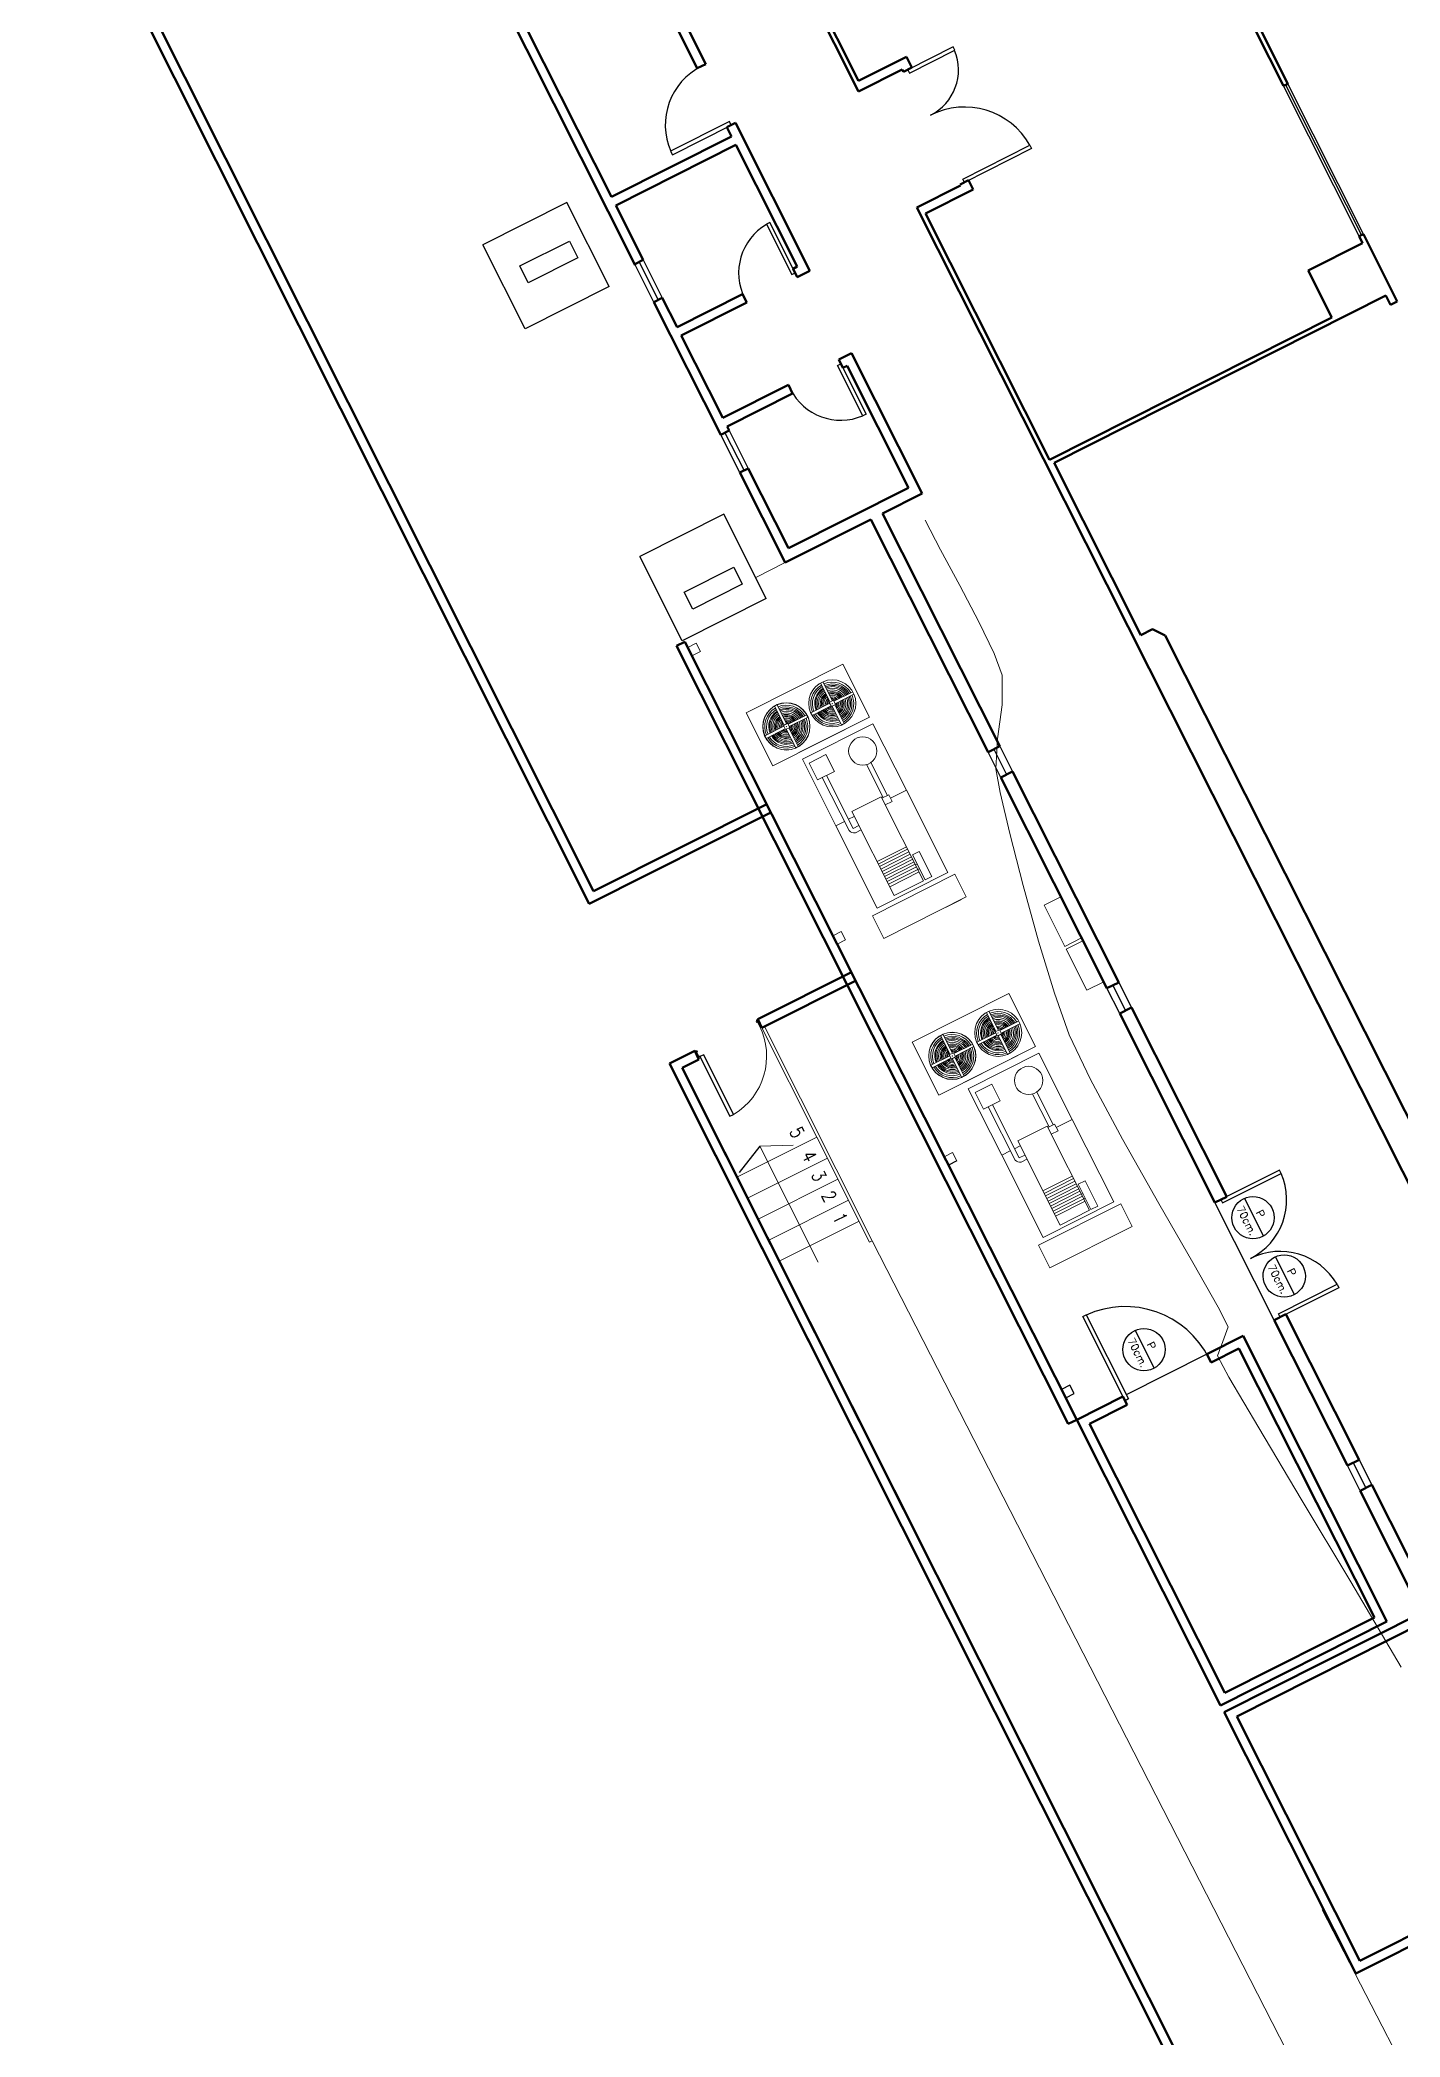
# Model space of a CAD drawing. Header units: inches. Extents: x 725.5 to 800.4, y -655.3 to -591.9.
# Drawn here: x 755.656 to 758.506, y -640.781 to -636.598 of the extents above; entities that cross this region are included whole.
import ezdxf

# ---------------------------------------------------------------- set-up
doc = ezdxf.new("R2010")
doc.units = ezdxf.units.IN
doc.header["$MEASUREMENT"] = 0
doc.linetypes.add('CONTINUA', pattern=[0])
doc.linetypes.add('HIDDEN', pattern=[0.375, 0.25, -0.125])
for name, color, linetype in [('023_MUROS_2', 7, 'Continuous'), ('A_TEXTOLOCAL', 3, 'Continuous'), ('cimentacion', 2, 'Continuous')]:
    doc.layers.add(name, color=color, linetype=linetype)
doc.layers.add('06 textos y cotas', color=4, linetype='Continuous', lineweight=15)
doc.layers.add('ACHUTECH', color=24, linetype='Continuous', lineweight=18)
doc.styles.add('18', font='Romans.shx', dxfattribs={"width": 0.8, "height": 18})
doc.styles.add('ROMANS', font='romans')
doc.styles.get("Standard").update_dxf_attribs({"font": 'isocp2.shx'})

msp = doc.modelspace()

# ---------------------------------------------------------------- linework, layer by layer
at = {"color": 7}
for p, q in [((758.4205, -637.0094), (758.2617, -636.6943)), ((758.4293, -637.005), (758.2705, -636.6899)), ((756.7602, -636.9384), (756.5842, -637.0271)), ((756.8489, -637.1144), (756.7602, -636.9384)), ((756.6729, -637.2031), (756.5842, -637.0271)), ((756.9425, -637.147), (756.9026, -637.0678)), ((756.9202, -637.0589), (756.9601, -637.1381)), ((756.8489, -637.1144), (756.6729, -637.2031)), ((757.1226, -637.5044), (757.0827, -637.4252)), ((757.1003, -637.4163), (757.1402, -637.4955)), ((757.0894, -637.5917), (756.9133, -637.6804)), ((757.1781, -637.7678), (757.0894, -637.5917)), ((757.002, -637.8565), (756.9133, -637.6804)), ((757.1781, -637.7678), (757.002, -637.8565)), ((757.6693, -638.1427), (757.6427, -638.0899)), ((757.655, -638.0837), (757.6816, -638.1365)), ((757.6673, -638.0775), (757.6939, -638.1303)), ((757.9185, -638.6374), (757.8919, -638.5846)), ((757.9166, -638.5722), (757.9432, -638.625)), ((758.2422, -639.2799), (758.1181, -639.0335)), ((758.2196, -639.1034), (758.1798, -639.0244)), ((758.285, -639.2258), (758.2452, -639.1469)), ((757.9911, -639.3798), (757.9513, -639.3009)), ((758.1014, -639.3509), (757.9324, -639.436)), ((758.4223, -639.6373), (758.3957, -639.5845)), ((758.4203, -639.5721), (758.4469, -639.6249))]:
    msp.add_line(p, q, dxfattribs=at)
for centre, radius, start, end in [((757.4744, -636.6605), 0.1064, 296.7392, 22.4911), ((757.1045, -636.7763), 0.138, 116.7392, 203.4633), ((757.5932, -636.8964), 0.1577, 29.6051, 116.7392), ((757.2385, -637.0862), 0.1183, 120.5617, 206.7392), ((757.3343, -637.2763), 0.1183, 206.7392, 292.9166), ((758.1304, -639.0273), 0.138, 296.7392, 23.4633), ((758.2546, -639.2737), 0.138, 30.015, 116.7392), ((757.9298, -639.4484), 0.1971, 26.7392, 114.4467)]:
    msp.add_arc(centre, radius, start, end, dxfattribs=at)
for centre in [(758.1978, -639.065), (758.2633, -639.1874), (757.9694, -639.3414)]:
    msp.add_ellipse(centre, major_axis=(0.0421, -0.0139), ratio=1, start_param=5.502992481792901, end_param=11.78617778897248, dxfattribs=at)
at = {"layer": '023_MUROS_2', "color": 7, "lineweight": 50}
for p, q in [((756.816, -638.3813), (755.2893, -635.3407)), ((757.3714, -636.7058), (756.7701, -635.5123)), ((756.8072, -638.4077), (755.4583, -635.7213)), ((756.3705, -636.0115), (756.9035, -637.0696)), ((757.0299, -636.006), (757.3713, -636.6838)), ((756.5695, -636.3627), (756.8537, -636.9269)), ((757.0336, -636.6575), (756.9266, -636.4451)), ((757.0512, -636.6486), (756.9412, -636.4303)), ((758.2032, -636.5781), (758.2617, -636.6943)), ((758.212, -636.5737), (758.2705, -636.6899)), ((757.0512, -636.6486), (757.0336, -636.6575)), ((757.3713, -636.6838), (757.4717, -636.6332)), ((757.4629, -636.6597), (757.3714, -636.7058)), ((757.4656, -636.665), (757.4629, -636.6597)), ((757.4832, -636.6561), (757.4656, -636.665)), ((757.4717, -636.6332), (757.4832, -636.6561)), ((758.2617, -636.6943), (758.2705, -636.6899)), ((757.1133, -636.7718), (757.0957, -636.7807)), ((757.1054, -636.8001), (757.0957, -636.7807)), ((757.2694, -637.0817), (757.1133, -636.7718)), ((757.1054, -636.8001), (756.8537, -636.9269)), ((757.1143, -636.8177), (756.8626, -636.9445)), ((757.2429, -637.0729), (757.1143, -636.8177)), ((757.5853, -636.9026), (757.4938, -636.9488)), ((757.6118, -636.9114), (757.5114, -636.9619)), ((757.5844, -636.9009), (757.602, -636.892)), ((757.5844, -636.9009), (757.5853, -636.9026)), ((757.602, -636.892), (757.6118, -636.9114)), ((756.8626, -636.9445), (756.9202, -637.0589)), ((757.4938, -636.9488), (758.6654, -639.2743)), ((757.5114, -636.9619), (757.7713, -637.4777)), ((758.4205, -637.0094), (758.4293, -637.005)), ((758.4293, -637.005), (758.5002, -637.1458)), ((758.3131, -637.0811), (758.4276, -637.0235)), ((758.4205, -637.0094), (758.4276, -637.0235)), ((756.9202, -637.0589), (756.9026, -637.0678)), ((757.2429, -637.0729), (757.2341, -637.0774)), ((757.243, -637.095), (757.2341, -637.0774)), ((757.2694, -637.0817), (757.243, -637.095)), ((758.3131, -637.0811), (758.3628, -637.1797)), ((757.1285, -637.1306), (756.9912, -637.1998)), ((757.1373, -637.1482), (757.1285, -637.1306)), ((756.9601, -637.1381), (756.9425, -637.147)), ((756.9425, -637.147), (757.0827, -637.4252)), ((756.9601, -637.1381), (756.9912, -637.1998)), ((756.9601, -637.1381), (756.9912, -637.1998)), ((757.1373, -637.1482), (757, -637.2174)), ((757.781, -637.4839), (758.4764, -637.1335)), ((758.4764, -637.1335), (758.4861, -637.1529)), ((758.4861, -637.1529), (758.5002, -637.1458)), ((757.7713, -637.4777), (758.3628, -637.1797)), ((757, -637.2174), (757.087, -637.3899)), ((757.3563, -637.2542), (757.3299, -637.2675)), ((757.3563, -637.2542), (757.5044, -637.5482)), ((757.3299, -637.2675), (757.3388, -637.2851)), ((757.3476, -637.2807), (757.3388, -637.2851)), ((757.3476, -637.2807), (757.4762, -637.5359)), ((757.2243, -637.3207), (757.087, -637.3899)), ((757.2331, -637.3383), (757.0958, -637.4075)), ((757.2243, -637.3207), (757.2331, -637.3383)), ((757.1003, -637.4163), (757.0827, -637.4252)), ((757.0958, -637.4075), (757.1003, -637.4163)), ((757.1402, -637.4955), (757.1226, -637.5044)), ((757.1226, -637.5044), (757.2175, -637.6927)), ((757.1402, -637.4955), (757.2244, -637.6627)), ((757.781, -637.4839), (757.9628, -637.8447)), ((757.4762, -637.5359), (757.2244, -637.6627)), ((757.5044, -637.5482), (757.4217, -637.5899)), ((757.4217, -637.5899), (757.6673, -638.0775)), ((757.397, -637.6023), (757.2175, -637.6927)), ((757.397, -637.6023), (757.6427, -638.0899)), ((757.9628, -637.8447), (757.9875, -637.8323)), ((757.9875, -637.8323), (758.014, -637.8455)), ((757.0074, -637.8585), (756.9898, -637.8673)), ((756.9898, -637.8673), (757.8109, -639.4972)), ((757.0074, -637.8585), (757.8285, -639.4884)), ((758.014, -637.8455), (758.6658, -639.1394)), ((757.6427, -638.0899), (757.6673, -638.0775)), ((757.6693, -638.1427), (757.6939, -638.1303)), ((757.6939, -638.1303), (757.9166, -638.5722)), ((757.6693, -638.1427), (757.8919, -638.5846)), ((756.8072, -638.4077), (757.1878, -638.2166)), ((756.816, -638.3813), (757.179, -638.199)), ((756.816, -638.3813), (756.7766, -638.3027)), ((757.1603, -638.6495), (757.3563, -638.5511)), ((757.1691, -638.6672), (757.3652, -638.5687)), ((757.8919, -638.5846), (757.9166, -638.5722)), ((757.9185, -638.6374), (757.9432, -638.625)), ((757.9185, -638.6374), (758.1181, -639.0335)), ((757.9432, -638.625), (758.1427, -639.0211)), ((757.1603, -638.6495), (757.1691, -638.6672)), ((756.9753, -638.7424), (757.0281, -638.7159)), ((757.0281, -638.7159), (757.037, -638.7335)), ((758.249, -641.2791), (756.9753, -638.7424)), ((757.4573, -639.7025), (756.9753, -638.7424)), ((757.037, -638.7335), (757.0017, -638.7512)), ((757.0017, -638.7512), (757.0844, -638.9158)), ((757.4661, -639.676), (757.0017, -638.7512)), ((758.6204, -641.9749), (757.0017, -638.7512)), ((758.1181, -639.0335), (758.1427, -639.0211)), ((758.2422, -639.2799), (758.2669, -639.2675)), ((758.2422, -639.2799), (758.3957, -639.5845)), ((758.2669, -639.2675), (758.4203, -639.5721)), ((758.1014, -639.3509), (758.1771, -639.3128)), ((758.1103, -639.3685), (758.1684, -639.3392)), ((758.1684, -639.3392), (758.4522, -639.9026)), ((758.1771, -639.3128), (758.4786, -639.9113)), ((758.1014, -639.3509), (758.1103, -639.3685)), ((757.8285, -639.4884), (757.9254, -639.4396)), ((757.855, -639.4971), (757.9342, -639.4572)), ((757.9254, -639.4396), (757.9342, -639.4572)), ((757.8285, -639.4884), (757.8109, -639.4972)), ((757.8285, -639.4884), (758.1301, -640.0869)), ((757.855, -639.4971), (758.1388, -640.0604)), ((758.3957, -639.5845), (758.4203, -639.5721)), ((758.4223, -639.6373), (758.4469, -639.6249)), ((758.4223, -639.6373), (758.5509, -639.8926)), ((758.4469, -639.6249), (758.7662, -640.2586)), ((758.5509, -639.8926), (758.1372, -640.101)), ((758.1301, -640.0869), (758.4786, -639.9113)), ((758.1388, -640.0604), (758.4522, -639.9026)), ((758.5597, -639.9102), (758.1637, -640.1097)), ((758.413, -640.6485), (758.1372, -640.101)), ((758.4217, -640.622), (758.1637, -640.1097)), ((758.6119, -640.5483), (758.413, -640.6485)), ((758.6031, -640.5307), (758.4217, -640.622))]:
    msp.add_line(p, q, dxfattribs=at)
at = {"layer": '06 textos y cotas', "color": 7, "linetype": 'HIDDEN', "lineweight": -3}
for p, q in [((757.1585, -638.6526), (757.1567, -638.6535)), ((757.1567, -638.6535), (757.1576, -638.6553)), ((757.1603, -638.6495), (757.1576, -638.6509)), ((757.1576, -638.6509), (757.1585, -638.6526)), ((757.1576, -638.6553), (757.1594, -638.6544)), ((757.1594, -638.6544), (757.1638, -638.6632)), ((757.1638, -638.6632), (757.1664, -638.6619)), ((757.1647, -638.9153), (757.1216, -638.9701))]:
    msp.add_line(p, q, dxfattribs=at)
at = {"layer": 'A_TEXTOLOCAL', "color": 7, "lineweight": 30}
for p, q in [((757.5694, -636.6127), (757.4744, -636.6605)), ((757.4779, -636.6676), (757.573, -636.6197)), ((757.573, -636.6197), (757.5694, -636.6127)), ((757.4744, -636.6605), (757.4779, -636.6676)), ((758.2661, -636.6921), (758.4249, -637.0072)), ((757.1009, -636.7692), (756.9777, -636.8313)), ((756.9813, -636.8384), (757.1045, -636.7763)), ((757.1045, -636.7763), (757.1009, -636.7692)), ((756.9777, -636.8313), (756.9813, -636.8384)), ((757.5897, -636.8894), (757.7305, -636.8184)), ((757.7341, -636.8255), (757.5932, -636.8964)), ((757.7305, -636.8184), (757.7341, -636.8255)), ((757.5932, -636.8964), (757.5897, -636.8894)), ((757.1853, -636.9805), (757.1783, -636.9841)), ((757.1783, -636.9841), (757.2315, -637.0897)), ((757.2385, -637.0862), (757.1853, -636.9805)), ((756.6617, -637.0715), (756.7656, -637.0192)), ((756.7656, -637.0192), (756.7833, -637.0544)), ((756.6795, -637.1067), (756.6617, -637.0715)), ((756.7833, -637.0544), (756.6795, -637.1067)), ((756.9114, -637.0634), (756.9513, -637.1426)), ((757.2315, -637.0897), (757.2385, -637.0862)), ((757.3273, -637.2798), (757.3343, -637.2763)), ((757.3805, -637.3855), (757.3273, -637.2798)), ((757.3343, -637.2763), (757.3875, -637.3819)), ((757.3875, -637.3819), (757.3805, -637.3855)), ((757.0915, -637.4207), (757.1314, -637.4999)), ((757.0061, -637.7551), (757.11, -637.7027)), ((757.11, -637.7027), (757.1277, -637.738)), ((757.0239, -637.7903), (757.0061, -637.7551)), ((757.1277, -637.738), (757.0239, -637.7903)), ((757.9042, -638.5784), (757.9308, -638.6312)), ((757.0469, -638.7236), (757.0389, -638.7275)), ((757.0389, -638.7275), (757.1017, -638.8526)), ((757.1097, -638.8486), (757.0469, -638.7236)), ((757.1017, -638.8526), (757.1097, -638.8486)), ((757.5774, -638.9461), (757.5598, -638.955)), ((757.5774, -638.9461), (757.5598, -638.955)), ((758.2536, -638.9652), (758.1304, -639.0273)), ((758.1339, -639.0343), (758.2572, -638.9722)), ((758.2572, -638.9722), (758.2536, -638.9652)), ((758.1304, -639.0273), (758.1339, -639.0343)), ((758.251, -639.2667), (758.3742, -639.2046)), ((758.3778, -639.2117), (758.2546, -639.2737)), ((758.3742, -639.2046), (758.3778, -639.2117)), ((757.8411, -639.2723), (757.8482, -639.2688)), ((757.9298, -639.4484), (757.8411, -639.2723)), ((757.8482, -639.2688), (757.9368, -639.4448)), ((758.2546, -639.2737), (758.251, -639.2667)), ((757.8142, -639.4161), (757.7966, -639.425)), ((757.8231, -639.4337), (757.8142, -639.4161)), ((757.8055, -639.4426), (757.8231, -639.4337)), ((757.9368, -639.4448), (757.9298, -639.4484)), ((758.408, -639.5783), (758.4346, -639.6311))]:
    msp.add_line(p, q, dxfattribs=at)
at = {"layer": 'ACHUTECH', "color": 7, "linetype": 'CONTINUA', "lineweight": 13, "ltscale": 500}
for p, q in [((757.2175, -637.6927), (757.1559, -637.7238)), ((757.0311, -637.8617), (757.0135, -637.8706)), ((757.04, -637.8793), (757.0223, -637.8882)), ((757.04, -637.8793), (757.0311, -637.8617)), ((757.1361, -638.0074), (757.3386, -637.9054)), ((757.3386, -637.9054), (757.3945, -638.0163)), ((757.3116, -637.985), (757.2915, -637.9452)), ((757.3169, -637.9823), (757.2968, -637.9425)), ((757.3592, -637.9633), (757.3198, -637.9832)), ((757.3618, -637.9686), (757.3225, -637.9884)), ((757.192, -638.1183), (757.1361, -638.0074)), ((757.2154, -638.0331), (757.1953, -637.9933)), ((757.2207, -638.0304), (757.2006, -637.9906)), ((757.311, -637.9876), (757.2713, -638.0076)), ((757.3137, -637.9929), (757.274, -638.0129)), ((757.3101, -637.9857), (757.3189, -637.9813)), ((757.3145, -637.9945), (757.3101, -637.9857)), ((757.3233, -637.9901), (757.3145, -637.9945)), ((757.336, -638.0329), (757.3162, -637.9937)), ((757.3189, -637.9813), (757.3233, -637.9901)), ((757.3413, -638.0302), (757.3215, -637.991)), ((757.2148, -638.0357), (757.1751, -638.0557)), ((757.2175, -638.041), (757.1778, -638.061)), ((757.3945, -638.0163), (757.192, -638.1183)), ((757.2139, -638.0338), (757.2227, -638.0294)), ((757.2183, -638.0426), (757.2139, -638.0338)), ((757.2271, -638.0382), (757.2183, -638.0426)), ((757.2398, -638.081), (757.22, -638.0418)), ((757.2227, -638.0294), (757.2271, -638.0382)), ((757.263, -638.0114), (757.2236, -638.0313)), ((757.2451, -638.0783), (757.2253, -638.0391)), ((757.2656, -638.0167), (757.2263, -638.0365)), ((757.3945, -638.0163), (757.2466, -638.0908)), ((757.4016, -638.0304), (757.2537, -638.1049)), ((757.4716, -638.1695), (757.4016, -638.0304)), ((757.2537, -638.1049), (757.3238, -638.244)), ((757.303, -638.0951), (757.2677, -638.1128)), ((757.2677, -638.1128), (757.2855, -638.148)), ((757.2855, -638.148), (757.3207, -638.1303)), ((757.3207, -638.1303), (757.303, -638.0951)), ((757.4231, -638.1849), (757.3883, -638.1159)), ((757.4319, -638.1804), (757.3972, -638.1117)), ((757.2954, -638.143), (757.3515, -638.2543)), ((757.3042, -638.1386), (757.3603, -638.2498)), ((757.4716, -638.1695), (757.4382, -638.1863)), ((757.5585, -638.342), (757.4716, -638.1695)), ((757.4189, -638.1833), (757.3573, -638.2143)), ((757.3573, -638.2143), (757.446, -638.3903)), ((757.5076, -638.3593), (757.4189, -638.1833)), ((757.4204, -638.1862), (757.4345, -638.1791)), ((757.4416, -638.1932), (757.4275, -638.2003)), ((757.4345, -638.1791), (757.4416, -638.1932)), ((757.3417, -638.2349), (757.3238, -638.244)), ((757.3238, -638.244), (757.4107, -638.4165)), ((757.3625, -638.2245), (757.3505, -638.2305)), ((757.3603, -638.2498), (757.3722, -638.2439)), ((757.3647, -638.2587), (757.3767, -638.2527)), ((757.4717, -638.2879), (757.4101, -638.319)), ((757.4743, -638.2932), (757.4127, -638.3243)), ((757.477, -638.2985), (757.4154, -638.3295)), ((757.4797, -638.3038), (757.418, -638.3348)), ((757.4982, -638.2978), (757.4841, -638.3049)), ((757.5248, -638.3507), (757.4982, -638.2978)), ((757.5585, -638.342), (757.4107, -638.4165)), ((757.4823, -638.3091), (757.4207, -638.3401)), ((757.485, -638.3143), (757.4234, -638.3454)), ((757.4876, -638.3196), (757.426, -638.3507)), ((757.4903, -638.3249), (757.4287, -638.3559)), ((757.493, -638.3302), (757.4313, -638.3612)), ((757.4956, -638.3355), (757.434, -638.3665)), ((757.4983, -638.3407), (757.4367, -638.3718)), ((757.5107, -638.3577), (757.4841, -638.3049)), ((757.4941, -638.3244), (757.4909, -638.326)), ((757.4985, -638.3342), (757.4957, -638.3356)), ((757.5729, -638.3458), (757.4004, -638.4327)), ((757.446, -638.3903), (757.5076, -638.3593)), ((757.5107, -638.3577), (757.5248, -638.3507)), ((757.5969, -638.3933), (757.5729, -638.3458)), ((757.4244, -638.4802), (757.5969, -638.3933)), ((757.5869, -638.3983), (757.5194, -638.4324)), ((757.76, -638.4105), (757.7953, -638.3927)), ((757.8035, -638.4967), (757.76, -638.4105)), ((757.3353, -638.4655), (757.3177, -638.4744)), ((757.3442, -638.4831), (757.3353, -638.4655)), ((757.4244, -638.4802), (757.4004, -638.4327)), ((757.3442, -638.4831), (757.3266, -638.492)), ((757.8387, -638.479), (757.8035, -638.4967)), ((757.8064, -638.5025), (757.8416, -638.4848)), ((757.8499, -638.5888), (757.8064, -638.5025)), ((757.4838, -638.6975), (757.6863, -638.5955)), ((757.6863, -638.5955), (757.7421, -638.7064)), ((757.8851, -638.571), (757.8499, -638.5888)), ((757.6593, -638.675), (757.6392, -638.6352)), ((757.6645, -638.6724), (757.6445, -638.6326)), ((757.2841, -638.8962), (757.1691, -638.6672)), ((757.3999, -639.1137), (757.1744, -638.6645)), ((757.6587, -638.6777), (757.6189, -638.6977)), ((757.6577, -638.6758), (757.6665, -638.6714)), ((757.6622, -638.6846), (757.6577, -638.6758)), ((757.671, -638.6802), (757.6622, -638.6846)), ((757.6665, -638.6714), (757.671, -638.6802)), ((757.7068, -638.6534), (757.6675, -638.6732)), ((757.7094, -638.6587), (757.6701, -638.6785)), ((757.0281, -638.7159), (757.0308, -638.7146)), ((757.0308, -638.7146), (757.0317, -638.7163)), ((757.0317, -638.7163), (757.0334, -638.7154)), ((757.0343, -638.7172), (757.0325, -638.7181)), ((757.0325, -638.7181), (757.037, -638.7269)), ((757.0334, -638.7154), (757.0343, -638.7172)), ((757.5397, -638.8084), (757.4838, -638.6975)), ((757.7421, -638.7064), (757.5397, -638.8084)), ((757.5631, -638.7231), (757.543, -638.6833)), ((757.5683, -638.7205), (757.5483, -638.6807)), ((757.5615, -638.7239), (757.5703, -638.7195)), ((757.5703, -638.7195), (757.5748, -638.7283)), ((757.6106, -638.7015), (757.5713, -638.7213)), ((757.6132, -638.7068), (757.5739, -638.7266)), ((757.7421, -638.7064), (757.5943, -638.7809)), ((757.7492, -638.7205), (757.6014, -638.795)), ((757.6613, -638.683), (757.6216, -638.7029)), ((757.6837, -638.723), (757.6639, -638.6837)), ((757.689, -638.7203), (757.6692, -638.6811)), ((757.8193, -638.8595), (757.7492, -638.7205)), ((757.037, -638.7269), (757.0343, -638.7282)), ((757.0384, -638.7273), (757.0373, -638.7278)), ((757.5625, -638.7258), (757.5227, -638.7458)), ((757.5651, -638.7311), (757.5254, -638.751)), ((757.566, -638.7327), (757.5615, -638.7239)), ((757.5748, -638.7283), (757.566, -638.7327)), ((757.5875, -638.7711), (757.5677, -638.7318)), ((757.5928, -638.7684), (757.573, -638.7292)), ((757.6014, -638.795), (757.6714, -638.934)), ((757.6506, -638.7852), (757.6154, -638.8029)), ((757.6154, -638.8029), (757.6331, -638.8381)), ((757.6684, -638.8204), (757.6506, -638.7852)), ((757.7795, -638.8705), (757.7449, -638.8017)), ((757.6331, -638.8381), (757.6684, -638.8204)), ((757.6431, -638.8331), (757.6992, -638.9444)), ((757.6519, -638.8286), (757.708, -638.9399)), ((757.7707, -638.8749), (757.736, -638.806)), ((757.7666, -638.8733), (757.705, -638.9044)), ((757.8553, -639.0494), (757.7666, -638.8733)), ((757.7681, -638.8763), (757.7822, -638.8692)), ((757.7893, -638.8833), (757.7752, -638.8904)), ((757.7822, -638.8692), (757.7893, -638.8833)), ((757.8193, -638.8595), (757.7858, -638.8764)), ((757.9062, -639.0321), (757.8193, -638.8595)), ((757.1167, -638.9802), (757.2841, -638.8962)), ((757.1647, -638.9153), (757.2343, -638.9135)), ((757.1647, -638.9153), (757.2865, -639.158)), ((757.3946, -639.1164), (757.2841, -638.8962)), ((757.5685, -638.9285), (757.5509, -638.9374)), ((757.5774, -638.9461), (757.5685, -638.9285)), ((757.6894, -638.925), (757.6714, -638.934)), ((757.7101, -638.9146), (757.6982, -638.9206)), ((757.705, -638.9044), (757.7937, -639.0804)), ((757.1388, -639.0242), (757.3062, -638.9402)), ((757.6714, -638.934), (757.7583, -639.1066)), ((757.708, -638.9399), (757.7199, -638.9339)), ((757.7124, -638.9487), (757.7243, -638.9427)), ((757.161, -639.0683), (757.3283, -638.9843)), ((757.8193, -638.978), (757.7577, -639.009)), ((757.822, -638.9833), (757.7604, -639.0143)), ((757.8247, -638.9886), (757.7631, -639.0196)), ((757.8273, -638.9939), (757.7657, -639.0249)), ((757.83, -638.9991), (757.7684, -639.0302)), ((757.8326, -639.0044), (757.771, -639.0355)), ((757.8353, -639.0097), (757.7737, -639.0407)), ((757.8459, -638.9879), (757.8318, -638.995)), ((757.8584, -639.0478), (757.8318, -638.995)), ((757.8417, -639.0145), (757.8385, -639.0161)), ((757.8725, -639.0407), (757.8459, -638.9879)), ((757.1831, -639.1123), (757.3504, -639.0283)), ((757.9206, -639.0359), (757.7481, -639.1228)), ((757.9062, -639.0321), (757.7583, -639.1066)), ((757.838, -639.015), (757.7764, -639.046)), ((757.8406, -639.0203), (757.779, -639.0513)), ((757.8433, -639.0255), (757.7817, -639.0566)), ((757.846, -639.0308), (757.7843, -639.0619)), ((757.7937, -639.0804), (757.8553, -639.0494)), ((757.8462, -639.0243), (757.8434, -639.0257)), ((757.8584, -639.0478), (757.8725, -639.0407)), ((757.9446, -639.0834), (757.9206, -639.0359)), ((757.2052, -639.1564), (757.3725, -639.0723)), ((757.772, -639.1703), (757.9446, -639.0834)), ((757.3999, -639.1137), (757.3946, -639.1164)), ((757.3999, -639.1137), (758.9804, -642.1998)), ((757.772, -639.1703), (757.7481, -639.1228)), ((758.343, -640.515), (759.2224, -642.2219))]:
    msp.add_line(p, q, dxfattribs=at)
at = {"layer": 'ACHUTECH', "color": 7, "linetype": 'CONTINUA', "lineweight": 13, "ltscale": 500, "elevation": 6.3078}
msp.add_lwpolyline([(758.5085, -640.0063), (758.4026, -639.828), (758.2991, -639.6546), (758.21, -639.5051), (758.1475, -639.3988), (758.1236, -639.3548), (758.1346, -639.3243), (758.1459, -639.2938), (758.1248, -639.2524), (758.0718, -639.1593), (758.0005, -639.0351), (757.9246, -638.9004), (757.8575, -638.7758), (757.8129, -638.6821), (757.7817, -638.5948), (757.7484, -638.4856), (757.7161, -638.3693), (757.6883, -638.2606), (757.668, -638.1742), (757.6588, -638.1247), (757.6623, -638.062), (757.6722, -637.9906), (757.6723, -637.9285), (757.6557, -637.8833), (757.6235, -637.8171), (757.5835, -637.741), (757.5434, -637.6663), (757.5111, -637.6043)], dxfattribs=at)
at = {"layer": 'ACHUTECH', "color": 7, "linetype": 'CONTINUA', "lineweight": 13, "ltscale": 500}
for centre, radius in [((757.3164, -637.9877), 0.0493), ((757.2201, -638.0362), 0.0493), ((757.2202, -638.0358), 0.0493), ((757.3163, -637.9881), 0.00034), ((757.2201, -638.0362), 0.00034), ((757.3802, -638.0875), 0.0296), ((757.664, -638.6778), 0.0493), ((757.5678, -638.7259), 0.0493), ((757.5677, -638.7263), 0.0493), ((757.6639, -638.6782), 0.00034), ((757.0378, -638.7275), 0.000986), ((757.5677, -638.7263), 0.00034), ((757.7278, -638.7776), 0.0296)]:
    msp.add_circle(centre, radius, dxfattribs=at)
for centre, radius, start, end in [((757.3162, -637.9884), 0.0451, 120.0332, 202.8875), ((757.3162, -637.9884), 0.0414, 120.3308, 202.5393), ((757.3171, -637.9877), 0.0376, 122.3265, 202.3523), ((757.3166, -637.9877), 0.035, 121.9903, 202.526), ((757.3165, -637.9879), 0.032, 122.2028, 201.8582), ((757.3163, -637.9881), 0.0286, 122.2504, 200.9642), ((757.3163, -637.9881), 0.0252, 122.9915, 200.1874), ((757.3162, -637.9884), 0.0451, 30.5908, 112.5188), ((757.3162, -637.9884), 0.0414, 30.939, 112.1372), ((757.3171, -637.9877), 0.0376, 31.126, 113.3054), ((757.3166, -637.9877), 0.035, 30.9523, 112.2982), ((757.3165, -637.9879), 0.032, 31.6201, 111.6129), ((757.3163, -637.9881), 0.0286, 32.5141, 110.3761), ((757.3163, -637.9881), 0.0252, 33.2909, 109.5195), ((757.3163, -637.9881), 0.0227, 34.0179, 108.7175), ((757.3163, -637.9881), 0.0203, 34.8685, 107.7787), ((757.22, -638.0365), 0.0451, 120.0332, 202.8875), ((757.22, -638.0365), 0.0414, 120.3308, 202.5393), ((757.2209, -638.0358), 0.0376, 122.3265, 202.3523), ((757.2204, -638.0358), 0.035, 121.9903, 202.526), ((757.2203, -638.036), 0.032, 122.2028, 201.8582), ((757.22, -638.0365), 0.0451, 30.5908, 112.5188), ((757.22, -638.0365), 0.0414, 30.939, 112.1372), ((757.2209, -638.0358), 0.0376, 31.126, 113.3054), ((757.2204, -638.0358), 0.035, 30.9523, 112.2982), ((757.2203, -638.036), 0.032, 31.6201, 111.6129), ((757.2201, -638.0362), 0.0286, 32.5141, 110.3761), ((757.3162, -637.9884), 0.0414, 210.7327, 293.4602), ((757.3171, -637.9877), 0.0376, 211.3719, 291.4969), ((757.3166, -637.9877), 0.035, 212.2185, 291.8586), ((757.3165, -637.9879), 0.032, 212.4484, 291.6804), ((757.3163, -637.9881), 0.0286, 212.8382, 291.6818), ((757.3163, -637.9881), 0.0227, 123.6849, 199.4604), ((757.3163, -637.9881), 0.0252, 213.659, 291.0022), ((757.3163, -637.9881), 0.0203, 124.4962, 198.6098), ((757.3163, -637.9881), 0.0227, 214.4273, 290.3663), ((757.3163, -637.9881), 0.0176, 125.7371, 197.3083), ((757.3163, -637.9881), 0.0203, 215.3264, 289.6227), ((757.3163, -637.9881), 0.0141, 127.9586, 194.9772), ((757.3163, -637.9881), 0.0176, 216.7026, 288.4856), ((757.3163, -637.9881), 0.0115, 130.4935, 192.315), ((757.3163, -637.9881), 0.0141, 219.169, 286.4517), ((757.3163, -637.9881), 0.00917, 134.1508, 188.4686), ((757.3163, -637.9881), 0.0115, 221.9889, 284.1339), ((757.3163, -637.9881), 0.00917, 226.0708, 280.7975), ((757.3163, -637.9881), 0.0176, 36.17, 106.3415), ((757.3163, -637.9881), 0.0141, 38.5011, 103.7644), ((757.3163, -637.9881), 0.0115, 41.1633, 100.815), ((757.3163, -637.9881), 0.00917, 45.0097, 96.5388), ((757.3163, -637.9881), 0.00917, 318.4474, 7.4076), ((757.3163, -637.9881), 0.0115, 313.8303, 11.4894), ((757.3163, -637.9881), 0.0141, 310.6554, 14.3093), ((757.3163, -637.9881), 0.0176, 307.886, 16.7757), ((757.3163, -637.9881), 0.0203, 306.3432, 18.1519), ((757.3163, -637.9881), 0.0227, 305.336, 19.051), ((757.3163, -637.9881), 0.0252, 304.4757, 19.8193), ((757.3163, -637.9881), 0.0286, 303.5572, 20.6401), ((757.3165, -637.9879), 0.032, 302.2704, 21.0299), ((757.3166, -637.9877), 0.035, 301.5505, 21.2599), ((757.3171, -637.9877), 0.0376, 300.5172, 22.1065), ((757.3162, -637.9884), 0.0414, 301.6544, 22.7456), ((757.3162, -637.9884), 0.0451, 301.2467, 23.0766), ((757.2201, -638.0362), 0.0286, 122.2504, 200.9642), ((757.2201, -638.0362), 0.0252, 122.9915, 200.1874), ((757.2201, -638.0362), 0.0286, 212.8382, 291.6818), ((757.2201, -638.0362), 0.0227, 123.6849, 199.4604), ((757.2201, -638.0362), 0.0252, 213.659, 291.0022), ((757.2201, -638.0362), 0.0203, 124.4962, 198.6098), ((757.2201, -638.0362), 0.0227, 214.4273, 290.3663), ((757.2201, -638.0362), 0.0176, 125.7371, 197.3083), ((757.2201, -638.0362), 0.0203, 215.3264, 289.6227), ((757.2201, -638.0362), 0.0141, 127.9586, 194.9772), ((757.2201, -638.0362), 0.0176, 216.7026, 288.4856), ((757.2201, -638.0362), 0.0115, 130.4935, 192.315), ((757.2201, -638.0362), 0.0141, 219.169, 286.4517), ((757.2201, -638.0362), 0.00917, 134.1508, 188.4686), ((757.2201, -638.0362), 0.0115, 221.9889, 284.1339), ((757.2201, -638.0362), 0.0252, 33.2909, 109.5195), ((757.2201, -638.0362), 0.0227, 34.0179, 108.7175), ((757.2201, -638.0362), 0.00917, 226.0708, 280.7975), ((757.2201, -638.0362), 0.0203, 34.8685, 107.7787), ((757.2201, -638.0362), 0.0176, 36.17, 106.3415), ((757.2201, -638.0362), 0.0141, 38.5011, 103.7644), ((757.2201, -638.0362), 0.0115, 41.1633, 100.815), ((757.2201, -638.0362), 0.00917, 45.0097, 96.5388), ((757.2201, -638.0362), 0.00917, 318.4474, 7.4076), ((757.2201, -638.0362), 0.0115, 313.8303, 11.4894), ((757.2201, -638.0362), 0.0141, 310.6554, 14.3093), ((757.2201, -638.0362), 0.0176, 307.886, 16.7757), ((757.2201, -638.0362), 0.0203, 306.3432, 18.1519), ((757.2201, -638.0362), 0.0227, 305.336, 19.051), ((757.2201, -638.0362), 0.0252, 304.4757, 19.8193), ((757.2201, -638.0362), 0.0286, 303.5572, 20.6401), ((757.2203, -638.036), 0.032, 302.2704, 21.0299), ((757.2204, -638.0358), 0.035, 301.5505, 21.2599), ((757.2209, -638.0358), 0.0376, 300.5172, 22.1065), ((757.22, -638.0365), 0.0414, 301.6544, 22.7456), ((757.22, -638.0365), 0.0451, 301.2467, 23.0766), ((757.3162, -637.9884), 0.0451, 210.4017, 293.7319), ((757.22, -638.0365), 0.0451, 210.4017, 293.7319), ((757.22, -638.0365), 0.0414, 210.7327, 293.4602), ((757.2209, -638.0358), 0.0376, 211.3719, 291.4969), ((757.2204, -638.0358), 0.035, 212.2185, 291.8586), ((757.2203, -638.036), 0.032, 212.4484, 291.6804), ((757.362, -638.2447), 0.0142, 222.3224, 281.1559), ((757.6639, -638.6784), 0.0451, 30.5908, 112.5188), ((757.6639, -638.6784), 0.0414, 30.939, 112.1372), ((757.0368, -638.7268), 0.142, 300.8648, 26.593), ((757.6639, -638.6784), 0.0451, 120.0332, 202.8875), ((757.6639, -638.6784), 0.0414, 120.3308, 202.5393), ((757.6648, -638.6778), 0.0376, 122.3265, 202.3523), ((757.6642, -638.6778), 0.035, 121.9903, 202.526), ((757.6642, -638.678), 0.032, 122.2028, 201.8582), ((757.6639, -638.6782), 0.0286, 122.2504, 200.9642), ((757.6639, -638.6782), 0.0252, 122.9915, 200.1874), ((757.6639, -638.6782), 0.0227, 123.6849, 199.4604), ((757.6639, -638.6782), 0.0203, 124.4962, 198.6098), ((757.6639, -638.6782), 0.0176, 125.7371, 197.3083), ((757.6639, -638.6782), 0.0141, 127.9586, 194.9772), ((757.6648, -638.6778), 0.0376, 31.126, 113.3054), ((757.6642, -638.6778), 0.035, 30.9523, 112.2982), ((757.6642, -638.678), 0.032, 31.6201, 111.6129), ((757.6639, -638.6782), 0.0115, 130.4935, 192.315), ((757.6639, -638.6782), 0.0286, 32.5141, 110.3761), ((757.6639, -638.6782), 0.00917, 134.1508, 188.4686), ((757.6639, -638.6782), 0.0252, 33.2909, 109.5195), ((757.6639, -638.6782), 0.0227, 34.0179, 108.7175), ((757.6639, -638.6782), 0.0203, 34.8685, 107.7787), ((757.6639, -638.6782), 0.0176, 36.17, 106.3415), ((757.6639, -638.6782), 0.0141, 38.5011, 103.7644), ((757.6639, -638.6782), 0.0115, 41.1633, 100.815), ((757.6639, -638.6782), 0.00917, 45.0097, 96.5388), ((757.6639, -638.6782), 0.00917, 318.4474, 7.4076), ((757.6639, -638.6782), 0.0115, 313.8303, 11.4894), ((757.6639, -638.6782), 0.0141, 310.6554, 14.3093), ((757.6639, -638.6782), 0.0176, 307.886, 16.7757), ((757.6639, -638.6782), 0.0203, 306.3432, 18.1519), ((757.6639, -638.6782), 0.0227, 305.336, 19.051), ((757.6639, -638.6782), 0.0252, 304.4757, 19.8193), ((757.6639, -638.6782), 0.0286, 303.5572, 20.6401), ((757.6642, -638.678), 0.032, 302.2704, 21.0299), ((757.6642, -638.6778), 0.035, 301.5505, 21.2599), ((757.6648, -638.6778), 0.0376, 300.5172, 22.1065), ((757.6639, -638.6784), 0.0414, 301.6544, 22.7456), ((757.6639, -638.6784), 0.0451, 301.2467, 23.0766), ((757.5677, -638.7265), 0.0451, 120.0332, 202.8875), ((757.5677, -638.7265), 0.0414, 120.3308, 202.5393), ((757.5686, -638.7259), 0.0376, 122.3265, 202.3523), ((757.568, -638.7258), 0.035, 121.9903, 202.526), ((757.5679, -638.7261), 0.032, 122.2028, 201.8582), ((757.5677, -638.7263), 0.0286, 122.2504, 200.9642), ((757.5677, -638.7263), 0.0252, 122.9915, 200.1874), ((757.5677, -638.7263), 0.0227, 123.6849, 199.4604), ((757.5677, -638.7263), 0.0203, 124.4962, 198.6098), ((757.5677, -638.7263), 0.0176, 125.7371, 197.3083), ((757.5677, -638.7265), 0.0451, 30.5908, 112.5188), ((757.5677, -638.7265), 0.0414, 30.939, 112.1372), ((757.5677, -638.7263), 0.0141, 127.9586, 194.9772), ((757.5686, -638.7259), 0.0376, 31.126, 113.3054), ((757.568, -638.7258), 0.035, 30.9523, 112.2982), ((757.5679, -638.7261), 0.032, 31.6201, 111.6129), ((757.5677, -638.7263), 0.0115, 130.4935, 192.315), ((757.5677, -638.7263), 0.0286, 32.5141, 110.3761), ((757.5677, -638.7263), 0.00917, 134.1508, 188.4686), ((757.5677, -638.7263), 0.0252, 33.2909, 109.5195), ((757.5677, -638.7263), 0.0227, 34.0179, 108.7175), ((757.5677, -638.7263), 0.0203, 34.8685, 107.7787), ((757.5677, -638.7263), 0.0176, 36.17, 106.3415), ((757.5677, -638.7263), 0.0141, 38.5011, 103.7644), ((757.5677, -638.7263), 0.0115, 41.1633, 100.815), ((757.5677, -638.7263), 0.00917, 45.0097, 96.5388), ((757.5677, -638.7263), 0.0176, 307.886, 16.7757), ((757.5677, -638.7263), 0.0203, 306.3432, 18.1519), ((757.5677, -638.7263), 0.0227, 305.336, 19.051), ((757.5677, -638.7263), 0.0252, 304.4757, 19.8193), ((757.5677, -638.7263), 0.0286, 303.5572, 20.6401), ((757.5679, -638.7261), 0.032, 302.2704, 21.0299), ((757.568, -638.7258), 0.035, 301.5505, 21.2599), ((757.5686, -638.7259), 0.0376, 300.5172, 22.1065), ((757.5677, -638.7265), 0.0414, 301.6544, 22.7456), ((757.5677, -638.7265), 0.0451, 301.2467, 23.0766), ((757.6639, -638.6784), 0.0451, 210.4017, 293.7319), ((757.6639, -638.6784), 0.0414, 210.7327, 293.4602), ((757.6648, -638.6778), 0.0376, 211.3719, 291.4969), ((757.6642, -638.6778), 0.035, 212.2185, 291.8586), ((757.6642, -638.678), 0.032, 212.4484, 291.6804), ((757.6639, -638.6782), 0.0286, 212.8382, 291.6818), ((757.6639, -638.6782), 0.0252, 213.659, 291.0022), ((757.6639, -638.6782), 0.0227, 214.4273, 290.3663), ((757.6639, -638.6782), 0.0203, 215.3264, 289.6227), ((757.6639, -638.6782), 0.0176, 216.7026, 288.4856), ((757.6639, -638.6782), 0.0141, 219.169, 286.4517), ((757.6639, -638.6782), 0.0115, 221.9889, 284.1339), ((757.6639, -638.6782), 0.00917, 226.0708, 280.7975), ((757.5677, -638.7265), 0.0451, 210.4017, 293.7319), ((757.5677, -638.7265), 0.0414, 210.7327, 293.4602), ((757.5686, -638.7259), 0.0376, 211.3719, 291.4969), ((757.568, -638.7258), 0.035, 212.2185, 291.8586), ((757.5679, -638.7261), 0.032, 212.4484, 291.6804), ((757.5677, -638.7263), 0.0286, 212.8382, 291.6818), ((757.5677, -638.7263), 0.0252, 213.659, 291.0022), ((757.5677, -638.7263), 0.0227, 214.4273, 290.3663), ((757.5677, -638.7263), 0.0203, 215.3264, 289.6227), ((757.5677, -638.7263), 0.0176, 216.7026, 288.4856), ((757.5677, -638.7263), 0.0141, 219.169, 286.4517), ((757.5677, -638.7263), 0.0115, 221.9889, 284.1339), ((757.5677, -638.7263), 0.00917, 226.0708, 280.7975), ((757.5677, -638.7263), 0.00917, 318.4474, 7.4076), ((757.5677, -638.7263), 0.0115, 313.8303, 11.4894), ((757.5677, -638.7263), 0.0141, 310.6554, 14.3093), ((757.7097, -638.9348), 0.0142, 222.3224, 281.1559)]:
    msp.add_arc(centre, radius, start, end, dxfattribs=at)

# ---------------------------------------------------------------- texts
at = {"color": 7, "lineweight": 30, "char_height": 0.016765, "width": 1.723511, "attachment_point": 3, "rotation": 296.7392}
for insert in [(758.2248, -639.0595), (758.2902, -639.1819), (757.9963, -639.3359)]:
    msp.add_mtext('{\\Figes1003|c0;P }', dxfattribs=dict(at, insert=insert))
at = {"layer": 'ACHUTECH', "color": 7, "linetype": 'CONTINUA', "lineweight": 13, "ltscale": 500, "style": '18', "width": 0.8}
for s, p in [('5', (757.2257, -638.8842)), ('4', (757.2509, -638.9343)), ('3', (757.2714, -638.9752)), ('2', (757.2928, -639.0179)), ('1', (757.3158, -639.0636))]:
    msp.add_text(s, height=0.0284, rotation=296.6614, dxfattribs=at).set_placement(p)
at = {"layer": 'cimentacion', "color": 7, "lineweight": 18, "ltscale": 0.3, "style": 'ROMANS', "width": 0.995455}
for p in [(758.1631, -639.0457), (758.2285, -639.1681), (757.9347, -639.3221)]:
    msp.add_text('70cm.', height=0.01561, rotation=296.7392, dxfattribs=at).set_placement(p)

doc.saveas('drawing.dxf')
